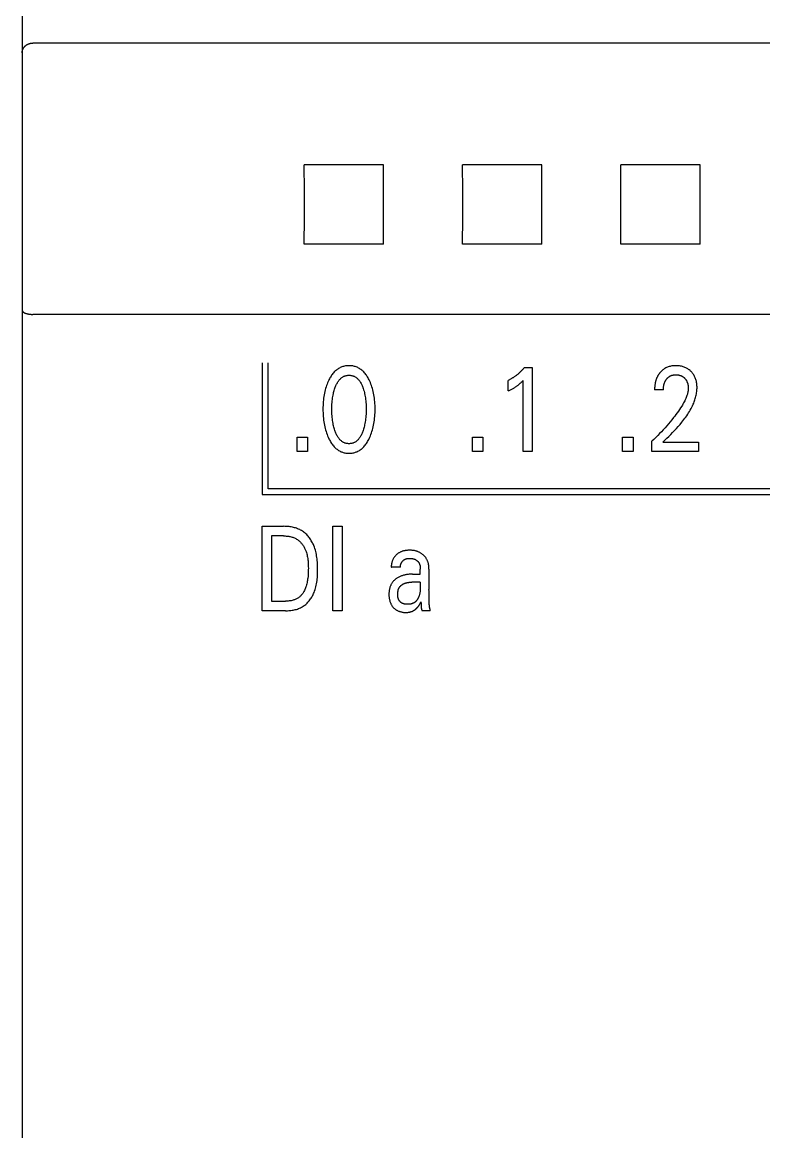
# Model space of a CAD drawing. Extents: x 867151 to 1787449, y -2071112 to -1028603.
# Drawn here: x 871158.35 to 871172.4, y -1032662 to -1032640.98 of the extents above; entities that cross this region are included whole.
import ezdxf

# ---------------------------------------------------------------- set-up
doc = ezdxf.new("R2010")
doc.units = 0
doc.header["$LTSCALE"] = 4
doc.header["$MEASUREMENT"] = 0
doc.layers.get('0').update_dxf_attribs({"linetype": 'CONTINUOUS'})
doc.layers.add('20000_FRONT_O', color=7, linetype='CONTINUOUS')

# ---------------------------------------------------------------- blocks, each defined once
blk = doc.blocks.new('CPU')
at = {"layer": '20000_FRONT_O', "color": 7, "linetype": 'Continuous'}
for p, q in [((82781.858, 11070.693), (82781.858, 11017.602)), ((82834.571, 11059.249), (82782.058, 11059.248)), ((82788.71, 11056.944), (82787.206, 11056.944)), ((82791.71, 11056.944), (82790.206, 11056.944)), ((82794.71, 11056.944), (82793.206, 11056.944)), ((82788.71, 11055.441), (82787.206, 11055.441)), ((82791.71, 11055.441), (82790.206, 11055.441)), ((82794.71, 11055.441), (82793.206, 11055.441)), ((82834.558, 11054.109), (82782.058, 11054.109)), ((82786.408, 11053.193), (82786.408, 11050.693)), ((82786.518, 11050.803), (82786.518, 11053.193)), ((82791.38, 11053.103), (82791.525, 11053.103)), ((82791.525, 11053.103), (82791.525, 11051.513)), ((82791.073, 11052.658), (82791.073, 11052.857)), ((82791.354, 11051.513), (82791.354, 11052.856)), ((82794.012, 11052.68), (82793.846, 11052.68)), ((82787.069, 11051.513), (82787.069, 11051.782)), ((82787.069, 11051.782), (82787.267, 11051.782)), ((82787.267, 11051.782), (82787.267, 11051.513)), ((82790.391, 11051.513), (82790.391, 11051.782)), ((82790.391, 11051.782), (82790.589, 11051.782)), ((82790.589, 11051.782), (82790.589, 11051.513)), ((82793.24, 11051.513), (82793.24, 11051.782)), ((82793.24, 11051.782), (82793.437, 11051.782)), ((82793.437, 11051.782), (82793.437, 11051.513)), ((82793.794, 11051.513), (82793.794, 11051.704)), ((82794.002, 11051.687), (82794.676, 11051.687)), ((82794.676, 11051.687), (82794.676, 11051.513)), ((82787.267, 11051.513), (82787.069, 11051.513)), ((82790.589, 11051.513), (82790.391, 11051.513)), ((82791.525, 11051.513), (82791.354, 11051.513)), ((82793.437, 11051.513), (82793.24, 11051.513)), ((82794.676, 11051.513), (82793.794, 11051.513)), ((82810.248, 11050.803), (82786.518, 11050.803)), ((82786.408, 11050.693), (82810.358, 11050.693)), ((82786.408, 11048.493), (82786.408, 11050.093)), ((82786.408, 11050.093), (82786.814, 11050.093)), ((82786.583, 11049.911), (82786.583, 11048.674)), ((82786.814, 11049.911), (82786.583, 11049.911)), ((82787.746, 11048.493), (82787.746, 11050.093)), ((82787.746, 11050.093), (82787.921, 11050.093)), ((82787.921, 11050.093), (82787.921, 11048.493)), ((82789.028, 11049.316), (82788.856, 11049.316)), ((82789.405, 11049.29), (82789.405, 11049.286)), ((82789.405, 11049.286), (82789.405, 11049.282)), ((82789.405, 11049.186), (82789.405, 11049.282)), ((82789.569, 11049.281), (82789.569, 11048.893)), ((82789.256, 11049.186), (82789.405, 11049.186)), ((82789.405, 11049.035), (82789.247, 11049.035)), ((82786.583, 11048.674), (82786.849, 11048.674)), ((82789.572, 11048.725), (82789.57, 11048.809)), ((82789.573, 11048.663), (82789.572, 11048.725)), ((82786.848, 11048.493), (82786.408, 11048.493)), ((82787.921, 11048.493), (82787.746, 11048.493)), ((82789.419, 11048.624), (82789.419, 11048.613)), ((82789.594, 11048.493), (82789.438, 11048.493))]:
    blk.add_line(p, q, dxfattribs=at)
for points in [[(82781.858, 11059.065), (82781.858, 11059.069), (82781.858, 11059.074), (82781.859, 11059.078), (82781.859, 11059.083), (82781.86, 11059.087), (82781.86, 11059.092), (82781.861, 11059.096), (82781.862, 11059.101), (82781.863, 11059.105), (82781.864, 11059.11), (82781.865, 11059.114), (82781.867, 11059.118), (82781.868, 11059.122), (82781.87, 11059.127), (82781.871, 11059.131), (82781.873, 11059.135), (82781.875, 11059.139), (82781.877, 11059.143), (82781.879, 11059.147), (82781.881, 11059.151), (82781.884, 11059.155), (82781.886, 11059.158), (82781.888, 11059.162), (82781.891, 11059.166), (82781.894, 11059.17), (82781.897, 11059.174), (82781.9, 11059.178), (82781.903, 11059.181), (82781.907, 11059.185), (82781.91, 11059.188), (82781.913, 11059.192), (82781.917, 11059.195), (82781.921, 11059.198), (82781.924, 11059.201), (82781.928, 11059.204), (82781.932, 11059.208), (82781.936, 11059.21), (82781.94, 11059.213), (82781.945, 11059.216), (82781.949, 11059.219), (82781.953, 11059.221), (82781.958, 11059.224), (82781.962, 11059.226), (82781.967, 11059.228), (82781.971, 11059.23), (82781.976, 11059.232), (82781.98, 11059.234), (82781.985, 11059.236), (82781.99, 11059.237), (82781.994, 11059.239), (82781.999, 11059.24), (82782.004, 11059.242), (82782.009, 11059.243), (82782.014, 11059.244), (82782.019, 11059.245), (82782.023, 11059.246), (82782.028, 11059.246), (82782.033, 11059.247), (82782.038, 11059.248), (82782.043, 11059.248), (82782.048, 11059.248), (82782.053, 11059.248), (82782.058, 11059.248)], [(82787.206, 11055.441), (82787.208, 11055.94), (82787.208, 11056.446), (82787.206, 11056.944)], [(82788.71, 11055.441), (82788.708, 11055.94), (82788.708, 11056.446), (82788.71, 11056.944)], [(82790.206, 11055.441), (82790.208, 11055.94), (82790.208, 11056.446), (82790.206, 11056.944)], [(82791.71, 11055.441), (82791.708, 11055.94), (82791.708, 11056.446), (82791.71, 11056.944)], [(82793.206, 11055.441), (82793.208, 11055.94), (82793.208, 11056.446), (82793.206, 11056.944)], [(82794.71, 11055.441), (82794.708, 11055.94), (82794.708, 11056.446), (82794.71, 11056.944)], [(82781.858, 11054.189), (82781.858, 11054.187), (82781.858, 11054.185), (82781.859, 11054.183), (82781.859, 11054.181), (82781.859, 11054.179), (82781.86, 11054.178), (82781.861, 11054.176), (82781.862, 11054.174), (82781.863, 11054.172), (82781.863, 11054.17), (82781.865, 11054.169), (82781.866, 11054.167), (82781.867, 11054.165), (82781.868, 11054.164), (82781.869, 11054.162), (82781.871, 11054.161), (82781.872, 11054.159), (82781.874, 11054.157), (82781.877, 11054.154), (82781.879, 11054.152), (82781.882, 11054.15), (82781.884, 11054.148), (82781.887, 11054.146), (82781.89, 11054.145), (82781.893, 11054.143), (82781.895, 11054.141), (82781.898, 11054.14), (82781.901, 11054.138), (82781.904, 11054.137), (82781.907, 11054.136), (82781.91, 11054.134), (82781.913, 11054.133), (82781.918, 11054.131), (82781.924, 11054.129), (82781.929, 11054.127), (82781.934, 11054.126), (82781.94, 11054.124), (82781.945, 11054.122), (82781.951, 11054.121), (82781.956, 11054.12), (82781.962, 11054.118), (82781.967, 11054.117), (82781.973, 11054.116), (82781.978, 11054.115), (82781.985, 11054.114), (82781.991, 11054.113), (82781.998, 11054.112), (82782.005, 11054.111), (82782.011, 11054.111), (82782.018, 11054.11), (82782.025, 11054.11), (82782.031, 11054.109), (82782.038, 11054.109), (82782.045, 11054.109), (82782.051, 11054.109), (82782.058, 11054.109)], [(82788.435, 11051.753), (82788.448, 11051.78), (82788.459, 11051.807), (82788.47, 11051.834), (82788.48, 11051.862), (82788.489, 11051.89), (82788.497, 11051.918), (82788.505, 11051.949), (82788.513, 11051.98), (82788.519, 11052.011), (82788.525, 11052.043), (82788.53, 11052.074), (82788.534, 11052.106), (82788.538, 11052.14), (82788.542, 11052.175), (82788.544, 11052.21), (82788.546, 11052.245), (82788.547, 11052.28), (82788.547, 11052.315), (82788.547, 11052.35), (82788.546, 11052.384), (82788.544, 11052.419), (82788.541, 11052.453), (82788.538, 11052.488), (82788.534, 11052.522), (82788.53, 11052.553), (82788.525, 11052.584), (82788.519, 11052.615), (82788.512, 11052.646), (82788.505, 11052.676), (82788.496, 11052.706), (82788.488, 11052.734), (82788.479, 11052.762), (82788.469, 11052.789), (82788.458, 11052.816), (82788.446, 11052.842), (82788.433, 11052.869), (82788.424, 11052.887), (82788.415, 11052.904), (82788.405, 11052.922), (82788.394, 11052.939), (82788.383, 11052.955), (82788.371, 11052.972), (82788.359, 11052.987), (82788.346, 11053.003), (82788.332, 11053.017), (82788.32, 11053.03), (82788.307, 11053.041), (82788.294, 11053.053), (82788.28, 11053.063), (82788.266, 11053.073), (82788.251, 11053.083), (82788.236, 11053.091), (82788.221, 11053.099), (82788.205, 11053.107), (82788.189, 11053.113), (82788.173, 11053.119), (82788.156, 11053.123), (82788.14, 11053.127), (82788.123, 11053.131), (82788.105, 11053.133), (82788.088, 11053.135), (82788.071, 11053.136), (82788.053, 11053.136), (82788.036, 11053.136), (82788.019, 11053.135), (82788.002, 11053.133), (82787.984, 11053.131), (82787.967, 11053.127), (82787.951, 11053.123), (82787.934, 11053.119), (82787.918, 11053.113), (82787.902, 11053.107), (82787.886, 11053.099), (82787.871, 11053.091), (82787.856, 11053.083), (82787.841, 11053.073), (82787.827, 11053.063), (82787.814, 11053.053), (82787.8, 11053.041), (82787.787, 11053.03), (82787.775, 11053.017), (82787.762, 11053.003), (82787.748, 11052.987), (82787.736, 11052.971), (82787.724, 11052.955), (82787.713, 11052.939), (82787.702, 11052.921), (82787.692, 11052.904), (82787.682, 11052.887), (82787.673, 11052.869), (82787.67, 11052.862)], [(82791.38, 11053.103), (82791.371, 11053.093), (82791.362, 11053.083), (82791.353, 11053.072), (82791.344, 11053.062), (82791.335, 11053.052), (82791.325, 11053.042), (82791.316, 11053.033), (82791.306, 11053.023), (82791.296, 11053.013), (82791.286, 11053.004), (82791.276, 11052.995), (82791.267, 11052.986), (82791.257, 11052.978), (82791.247, 11052.969), (82791.236, 11052.961), (82791.226, 11052.953), (82791.216, 11052.945), (82791.205, 11052.937), (82791.195, 11052.93), (82791.184, 11052.922), (82791.174, 11052.915), (82791.165, 11052.909), (82791.155, 11052.903), (82791.145, 11052.897), (82791.135, 11052.891), (82791.125, 11052.885), (82791.115, 11052.879), (82791.104, 11052.873), (82791.094, 11052.868), (82791.084, 11052.863), (82791.073, 11052.857)], [(82794.002, 11051.687), (82794.04, 11051.724), (82794.077, 11051.761), (82794.114, 11051.797), (82794.151, 11051.834), (82794.187, 11051.872), (82794.223, 11051.909), (82794.259, 11051.947), (82794.294, 11051.986), (82794.329, 11052.025), (82794.362, 11052.065), (82794.382, 11052.089), (82794.401, 11052.114), (82794.42, 11052.139), (82794.438, 11052.164), (82794.456, 11052.189), (82794.474, 11052.215), (82794.49, 11052.241), (82794.507, 11052.268), (82794.522, 11052.295), (82794.537, 11052.322), (82794.552, 11052.35), (82794.565, 11052.378), (82794.578, 11052.407), (82794.587, 11052.428), (82794.595, 11052.449), (82794.603, 11052.47), (82794.611, 11052.491), (82794.618, 11052.513), (82794.624, 11052.535), (82794.63, 11052.557), (82794.635, 11052.579), (82794.639, 11052.601), (82794.643, 11052.623), (82794.646, 11052.645), (82794.648, 11052.667), (82794.649, 11052.69), (82794.65, 11052.712), (82794.65, 11052.734), (82794.649, 11052.755), (82794.647, 11052.777), (82794.645, 11052.798), (82794.641, 11052.82), (82794.637, 11052.841), (82794.633, 11052.857), (82794.628, 11052.873), (82794.623, 11052.888), (82794.617, 11052.904), (82794.611, 11052.919), (82794.604, 11052.934), (82794.596, 11052.948), (82794.588, 11052.962), (82794.58, 11052.975), (82794.57, 11052.987), (82794.561, 11053), (82794.551, 11053.012), (82794.54, 11053.023), (82794.529, 11053.034), (82794.517, 11053.045), (82794.504, 11053.056), (82794.491, 11053.065), (82794.478, 11053.075), (82794.464, 11053.083), (82794.449, 11053.091), (82794.435, 11053.098), (82794.419, 11053.105), (82794.404, 11053.111), (82794.388, 11053.116), (82794.372, 11053.121), (82794.356, 11053.125), (82794.338, 11053.129), (82794.32, 11053.132), (82794.303, 11053.134), (82794.284, 11053.135), (82794.266, 11053.136), (82794.248, 11053.136), (82794.23, 11053.136), (82794.211, 11053.135), (82794.193, 11053.133), (82794.174, 11053.131), (82794.156, 11053.128), (82794.138, 11053.123), (82794.121, 11053.119), (82794.105, 11053.114), (82794.089, 11053.108), (82794.073, 11053.101), (82794.058, 11053.093), (82794.043, 11053.085), (82794.029, 11053.076), (82794.015, 11053.067), (82794.002, 11053.057), (82793.989, 11053.046), (82793.977, 11053.035)], [(82787.67, 11052.862), (82787.658, 11052.837), (82787.647, 11052.811), (82787.637, 11052.785), (82787.627, 11052.759), (82787.618, 11052.733), (82787.61, 11052.706), (82787.602, 11052.676), (82787.594, 11052.646), (82787.588, 11052.615), (82787.582, 11052.584), (82787.577, 11052.553), (82787.572, 11052.522), (82787.569, 11052.488), (82787.565, 11052.453), (82787.563, 11052.419), (82787.561, 11052.384), (82787.56, 11052.35), (82787.56, 11052.315), (82787.56, 11052.28), (82787.561, 11052.245), (82787.563, 11052.21), (82787.565, 11052.175), (82787.568, 11052.14), (82787.572, 11052.105), (82787.577, 11052.074), (82787.582, 11052.042), (82787.587, 11052.011), (82787.594, 11051.98), (82787.601, 11051.949), (82787.609, 11051.918), (82787.618, 11051.89), (82787.627, 11051.862), (82787.637, 11051.834), (82787.648, 11051.807), (82787.659, 11051.78), (82787.671, 11051.753), (82787.681, 11051.734), (82787.69, 11051.716), (82787.7, 11051.698), (82787.711, 11051.681), (82787.722, 11051.664), (82787.734, 11051.647), (82787.747, 11051.63), (82787.76, 11051.615), (82787.774, 11051.599), (82787.786, 11051.587), (82787.799, 11051.575), (82787.812, 11051.563), (82787.826, 11051.552), (82787.84, 11051.542), (82787.855, 11051.532), (82787.87, 11051.523), (82787.885, 11051.514), (82787.901, 11051.507), (82787.915, 11051.501), (82787.93, 11051.496), (82787.945, 11051.491), (82787.96, 11051.487), (82787.975, 11051.484), (82787.991, 11051.481), (82788.006, 11051.479), (82788.022, 11051.477), (82788.038, 11051.477), (82788.053, 11051.476), (82788.069, 11051.477), (82788.085, 11051.477), (82788.101, 11051.479), (82788.116, 11051.481), (82788.132, 11051.484), (82788.147, 11051.487), (82788.162, 11051.491), (82788.177, 11051.496), (82788.192, 11051.501), (82788.206, 11051.507), (82788.222, 11051.514), (82788.238, 11051.523), (82788.253, 11051.532), (82788.267, 11051.541), (82788.281, 11051.552), (82788.295, 11051.563), (82788.309, 11051.574), (82788.321, 11051.587), (82788.334, 11051.599), (82788.347, 11051.615), (82788.36, 11051.63), (82788.373, 11051.647), (82788.385, 11051.664), (82788.396, 11051.681), (82788.406, 11051.698), (82788.417, 11051.716), (82788.426, 11051.735), (82788.435, 11051.753)], [(82787.792, 11051.89), (82787.785, 11051.91), (82787.778, 11051.931), (82787.772, 11051.952), (82787.766, 11051.973), (82787.761, 11051.994), (82787.756, 11052.015), (82787.751, 11052.043), (82787.746, 11052.071), (82787.742, 11052.099), (82787.738, 11052.127), (82787.735, 11052.156), (82787.732, 11052.187), (82787.73, 11052.219), (82787.729, 11052.25), (82787.728, 11052.282), (82787.728, 11052.313), (82787.728, 11052.344), (82787.729, 11052.375), (82787.73, 11052.406), (82787.732, 11052.437), (82787.735, 11052.468), (82787.738, 11052.496), (82787.742, 11052.524), (82787.746, 11052.552), (82787.751, 11052.579), (82787.757, 11052.607), (82787.762, 11052.628), (82787.767, 11052.648), (82787.773, 11052.669), (82787.779, 11052.689), (82787.786, 11052.709), (82787.793, 11052.729), (82787.799, 11052.744), (82787.805, 11052.759), (82787.811, 11052.773), (82787.818, 11052.787), (82787.826, 11052.801), (82787.834, 11052.815), (82787.842, 11052.829), (82787.851, 11052.842), (82787.86, 11052.855), (82787.868, 11052.864), (82787.875, 11052.872), (82787.883, 11052.881), (82787.891, 11052.889), (82787.9, 11052.897), (82787.909, 11052.905), (82787.918, 11052.912), (82787.927, 11052.918), (82787.937, 11052.924), (82787.947, 11052.93), (82787.957, 11052.935), (82787.967, 11052.939), (82787.977, 11052.943), (82787.988, 11052.946), (82787.999, 11052.949), (82788.009, 11052.951), (82788.02, 11052.953), (82788.031, 11052.954), (82788.042, 11052.955), (82788.053, 11052.955), (82788.064, 11052.955), (82788.076, 11052.954), (82788.087, 11052.953), (82788.097, 11052.951), (82788.108, 11052.949), (82788.119, 11052.946), (82788.129, 11052.943), (82788.14, 11052.939), (82788.15, 11052.935), (82788.16, 11052.93), (82788.17, 11052.924), (82788.18, 11052.918), (82788.189, 11052.912), (82788.198, 11052.905), (82788.207, 11052.897), (82788.216, 11052.889), (82788.224, 11052.881), (82788.232, 11052.872), (82788.239, 11052.864), (82788.247, 11052.855), (82788.256, 11052.842), (82788.265, 11052.829), (82788.273, 11052.815), (82788.281, 11052.801), (82788.288, 11052.787), (82788.295, 11052.773), (82788.302, 11052.759), (82788.308, 11052.744), (82788.314, 11052.729), (82788.316, 11052.724)], [(82791.073, 11052.658), (82791.086, 11052.664), (82791.1, 11052.671), (82791.113, 11052.678), (82791.126, 11052.685), (82791.139, 11052.692), (82791.152, 11052.699), (82791.163, 11052.706), (82791.175, 11052.712), (82791.186, 11052.719), (82791.197, 11052.726), (82791.209, 11052.734), (82791.22, 11052.741), (82791.229, 11052.748), (82791.239, 11052.755), (82791.248, 11052.762), (82791.258, 11052.769), (82791.267, 11052.776), (82791.276, 11052.784), (82791.284, 11052.79), (82791.292, 11052.797), (82791.3, 11052.804), (82791.309, 11052.812), (82791.318, 11052.82), (82791.326, 11052.829), (82791.34, 11052.842), (82791.354, 11052.856)], [(82793.977, 11053.035), (82793.97, 11053.028), (82793.963, 11053.021), (82793.957, 11053.015), (82793.952, 11053.009), (82793.947, 11053.003), (82793.941, 11052.996), (82793.937, 11052.99), (82793.932, 11052.983), (82793.927, 11052.977), (82793.922, 11052.97), (82793.918, 11052.963), (82793.914, 11052.957), (82793.91, 11052.95), (82793.906, 11052.943), (82793.902, 11052.936), (82793.898, 11052.928), (82793.894, 11052.921), (82793.891, 11052.913), (82793.887, 11052.905), (82793.884, 11052.897), (82793.881, 11052.889), (82793.878, 11052.881), (82793.875, 11052.873), (82793.872, 11052.865), (82793.87, 11052.857), (82793.867, 11052.848), (82793.865, 11052.84), (82793.863, 11052.832), (82793.861, 11052.823), (82793.859, 11052.815), (82793.857, 11052.805), (82793.855, 11052.795), (82793.854, 11052.784), (82793.852, 11052.774), (82793.851, 11052.764), (82793.85, 11052.753), (82793.849, 11052.743), (82793.848, 11052.732), (82793.847, 11052.722), (82793.847, 11052.712), (82793.847, 11052.701), (82793.846, 11052.691), (82793.846, 11052.68)], [(82794.012, 11052.68), (82794.013, 11052.691), (82794.013, 11052.701), (82794.013, 11052.711), (82794.014, 11052.721), (82794.015, 11052.732), (82794.016, 11052.742), (82794.018, 11052.752), (82794.02, 11052.762), (82794.021, 11052.771), (82794.024, 11052.78), (82794.026, 11052.789), (82794.028, 11052.797), (82794.031, 11052.806), (82794.034, 11052.814), (82794.038, 11052.823), (82794.041, 11052.831), (82794.044, 11052.838), (82794.048, 11052.845), (82794.052, 11052.851), (82794.055, 11052.858), (82794.059, 11052.864), (82794.064, 11052.87), (82794.068, 11052.876), (82794.073, 11052.882), (82794.077, 11052.888), (82794.082, 11052.893), (82794.087, 11052.899), (82794.092, 11052.904), (82794.097, 11052.908), (82794.102, 11052.913), (82794.108, 11052.918), (82794.113, 11052.922), (82794.119, 11052.926), (82794.125, 11052.93), (82794.131, 11052.934), (82794.137, 11052.937), (82794.143, 11052.941), (82794.149, 11052.944), (82794.156, 11052.946), (82794.162, 11052.949), (82794.169, 11052.951), (82794.175, 11052.954), (82794.182, 11052.956), (82794.19, 11052.958), (82794.198, 11052.959), (82794.207, 11052.961), (82794.215, 11052.962), (82794.223, 11052.963), (82794.232, 11052.963), (82794.24, 11052.964), (82794.248, 11052.964), (82794.256, 11052.964), (82794.265, 11052.964), (82794.273, 11052.963), (82794.281, 11052.962), (82794.289, 11052.961), (82794.297, 11052.96), (82794.305, 11052.959), (82794.313, 11052.957), (82794.32, 11052.955), (82794.327, 11052.953), (82794.334, 11052.95), (82794.341, 11052.948), (82794.348, 11052.945), (82794.355, 11052.942), (82794.362, 11052.939), (82794.368, 11052.935), (82794.375, 11052.932), (82794.381, 11052.928), (82794.387, 11052.923), (82794.393, 11052.919), (82794.399, 11052.914), (82794.404, 11052.91), (82794.41, 11052.905), (82794.415, 11052.899), (82794.42, 11052.894), (82794.425, 11052.889), (82794.43, 11052.883), (82794.434, 11052.877), (82794.438, 11052.872), (82794.443, 11052.866), (82794.446, 11052.859), (82794.45, 11052.853), (82794.454, 11052.847), (82794.457, 11052.84), (82794.46, 11052.833), (82794.463, 11052.826), (82794.466, 11052.819), (82794.468, 11052.811), (82794.471, 11052.804), (82794.473, 11052.796), (82794.475, 11052.789), (82794.476, 11052.781), (82794.478, 11052.773), (82794.48, 11052.764), (82794.481, 11052.756), (82794.482, 11052.747), (82794.483, 11052.738), (82794.484, 11052.729), (82794.484, 11052.721), (82794.484, 11052.712), (82794.484, 11052.703)], [(82788.316, 11052.724), (82788.324, 11052.701), (82788.331, 11052.678), (82788.338, 11052.654), (82788.344, 11052.631), (82788.35, 11052.607), (82788.356, 11052.579), (82788.361, 11052.552), (82788.365, 11052.524), (82788.369, 11052.496), (82788.372, 11052.468), (82788.375, 11052.437), (82788.377, 11052.406), (82788.378, 11052.375), (82788.379, 11052.344), (82788.379, 11052.313), (82788.379, 11052.282), (82788.378, 11052.25), (82788.377, 11052.219), (82788.375, 11052.187), (82788.372, 11052.156), (82788.369, 11052.127), (82788.365, 11052.099), (82788.361, 11052.071), (82788.356, 11052.043), (82788.35, 11052.015), (82788.346, 11051.994), (82788.34, 11051.973), (82788.335, 11051.952), (82788.329, 11051.931), (82788.322, 11051.911), (82788.315, 11051.89), (82788.309, 11051.875), (82788.303, 11051.86), (82788.296, 11051.845), (82788.289, 11051.83), (82788.282, 11051.816), (82788.274, 11051.802), (82788.266, 11051.788), (82788.257, 11051.774), (82788.247, 11051.761), (82788.24, 11051.752), (82788.233, 11051.743), (82788.225, 11051.734), (82788.216, 11051.725), (82788.208, 11051.717), (82788.199, 11051.71), (82788.19, 11051.702), (82788.18, 11051.696), (82788.17, 11051.689), (82788.16, 11051.683), (82788.15, 11051.679), (82788.14, 11051.674), (82788.13, 11051.67), (82788.119, 11051.667), (82788.109, 11051.664), (82788.098, 11051.662), (82788.087, 11051.66), (82788.076, 11051.659), (82788.065, 11051.658), (82788.053, 11051.658), (82788.042, 11051.658), (82788.031, 11051.659), (82788.02, 11051.66), (82788.009, 11051.662), (82787.998, 11051.664), (82787.987, 11051.667), (82787.977, 11051.67), (82787.967, 11051.674), (82787.956, 11051.679), (82787.947, 11051.683), (82787.936, 11051.689), (82787.927, 11051.696), (82787.917, 11051.702), (82787.908, 11051.71), (82787.899, 11051.717), (82787.89, 11051.725), (82787.882, 11051.734), (82787.874, 11051.743), (82787.867, 11051.752), (82787.859, 11051.761), (82787.85, 11051.774), (82787.841, 11051.788), (82787.833, 11051.802), (82787.825, 11051.816), (82787.817, 11051.83), (82787.81, 11051.845), (82787.804, 11051.86), (82787.798, 11051.875), (82787.792, 11051.89)], [(82794.484, 11052.703), (82794.484, 11052.688), (82794.482, 11052.673), (82794.48, 11052.658), (82794.478, 11052.643), (82794.475, 11052.628), (82794.471, 11052.613), (82794.467, 11052.598), (82794.463, 11052.584), (82794.458, 11052.569), (82794.453, 11052.555), (82794.445, 11052.533), (82794.436, 11052.512), (82794.426, 11052.491), (82794.416, 11052.471), (82794.406, 11052.45), (82794.395, 11052.43), (82794.384, 11052.41), (82794.372, 11052.391), (82794.36, 11052.371), (82794.339, 11052.339), (82794.318, 11052.307), (82794.296, 11052.275), (82794.274, 11052.244), (82794.251, 11052.213), (82794.228, 11052.182), (82794.205, 11052.152), (82794.174, 11052.113), (82794.142, 11052.075), (82794.11, 11052.037), (82794.078, 11051.999), (82794.044, 11051.961), (82794.01, 11051.924), (82793.976, 11051.886), (82793.941, 11051.85), (82793.905, 11051.813), (82793.868, 11051.776), (82793.831, 11051.74), (82793.794, 11051.704)], [(82786.848, 11048.493), (82786.869, 11048.493), (82786.889, 11048.493), (82786.91, 11048.495), (82786.931, 11048.497), (82786.952, 11048.499), (82786.973, 11048.502), (82786.993, 11048.505), (82787.014, 11048.509), (82787.035, 11048.514), (82787.055, 11048.52), (82787.075, 11048.526), (82787.094, 11048.533), (82787.114, 11048.54), (82787.133, 11048.549), (82787.151, 11048.558), (82787.169, 11048.568), (82787.187, 11048.579), (82787.203, 11048.59), (82787.218, 11048.601), (82787.233, 11048.614), (82787.248, 11048.627), (82787.262, 11048.64), (82787.275, 11048.655), (82787.288, 11048.669), (82787.301, 11048.684), (82787.313, 11048.7), (82787.324, 11048.716), (82787.335, 11048.733), (82787.346, 11048.75), (82787.356, 11048.767), (82787.365, 11048.784), (82787.374, 11048.802), (82787.382, 11048.82), (82787.39, 11048.838), (82787.401, 11048.865), (82787.41, 11048.893), (82787.419, 11048.921), (82787.426, 11048.949), (82787.433, 11048.977), (82787.438, 11049.006), (82787.443, 11049.035), (82787.447, 11049.064), (82787.45, 11049.093), (82787.453, 11049.122), (82787.454, 11049.151), (82787.456, 11049.181), (82787.457, 11049.21), (82787.457, 11049.24), (82787.458, 11049.269), (82787.457, 11049.299), (82787.457, 11049.328), (82787.456, 11049.357), (82787.455, 11049.386), (82787.453, 11049.416), (82787.451, 11049.445), (82787.448, 11049.474), (82787.444, 11049.502), (82787.44, 11049.531), (82787.435, 11049.56), (82787.429, 11049.588), (82787.422, 11049.616), (82787.415, 11049.644), (82787.406, 11049.672), (82787.397, 11049.699), (82787.386, 11049.727), (82787.378, 11049.746), (82787.369, 11049.765), (82787.36, 11049.783), (82787.35, 11049.802), (82787.339, 11049.82), (82787.328, 11049.838), (82787.317, 11049.855), (82787.305, 11049.872), (82787.292, 11049.889), (82787.279, 11049.905), (82787.265, 11049.921), (82787.251, 11049.936), (82787.236, 11049.95), (82787.221, 11049.964), (82787.205, 11049.977), (82787.188, 11049.989), (82787.171, 11050.001), (82787.154, 11050.012), (82787.136, 11050.022), (82787.118, 11050.031), (82787.099, 11050.04), (82787.08, 11050.048), (82787.06, 11050.055), (82787.04, 11050.061), (82787.02, 11050.067), (82787, 11050.072), (82786.979, 11050.077), (82786.959, 11050.08), (82786.938, 11050.084), (82786.917, 11050.087), (82786.896, 11050.089), (82786.876, 11050.09), (82786.855, 11050.092), (82786.834, 11050.092), (82786.814, 11050.093)], [(82786.814, 11049.911), (82786.829, 11049.911), (82786.845, 11049.91), (82786.861, 11049.909), (82786.878, 11049.908), (82786.894, 11049.906), (82786.91, 11049.904), (82786.926, 11049.901), (82786.941, 11049.898), (82786.957, 11049.894), (82786.973, 11049.889), (82786.988, 11049.885), (82787.003, 11049.879), (82787.018, 11049.873), (82787.033, 11049.867), (82787.047, 11049.859), (82787.061, 11049.852), (82787.074, 11049.843), (82787.086, 11049.835), (82787.098, 11049.825), (82787.11, 11049.816), (82787.121, 11049.805), (82787.132, 11049.795), (82787.142, 11049.783), (82787.153, 11049.772), (82787.162, 11049.76), (82787.171, 11049.748), (82787.18, 11049.735), (82787.189, 11049.722), (82787.197, 11049.709), (82787.204, 11049.695), (82787.211, 11049.682), (82787.218, 11049.668), (82787.224, 11049.654), (82787.23, 11049.639), (82787.239, 11049.618), (82787.246, 11049.596), (82787.253, 11049.574), (82787.258, 11049.551), (82787.263, 11049.529), (82787.268, 11049.506), (82787.271, 11049.484), (82787.274, 11049.461), (82787.277, 11049.438), (82787.279, 11049.415), (82787.28, 11049.392), (82787.281, 11049.369), (82787.282, 11049.346), (82787.282, 11049.323), (82787.283, 11049.3), (82787.282, 11049.269), (82787.281, 11049.237), (82787.28, 11049.206), (82787.278, 11049.175), (82787.276, 11049.144), (82787.272, 11049.113), (82787.269, 11049.091), (82787.266, 11049.069), (82787.262, 11049.047), (82787.258, 11049.026), (82787.253, 11049.004), (82787.248, 11048.983), (82787.242, 11048.961), (82787.236, 11048.944), (82787.23, 11048.926), (82787.224, 11048.909), (82787.216, 11048.893), (82787.209, 11048.876), (82787.2, 11048.86), (82787.191, 11048.844), (82787.183, 11048.832), (82787.175, 11048.821), (82787.167, 11048.809), (82787.158, 11048.798), (82787.148, 11048.788), (82787.138, 11048.777), (82787.128, 11048.768), (82787.118, 11048.758), (82787.107, 11048.75), (82787.095, 11048.741), (82787.083, 11048.733), (82787.071, 11048.726), (82787.059, 11048.719), (82787.046, 11048.713), (82787.033, 11048.707), (82787.02, 11048.702), (82787.006, 11048.697), (82786.993, 11048.693), (82786.975, 11048.688), (82786.957, 11048.684), (82786.939, 11048.681), (82786.921, 11048.678), (82786.903, 11048.676), (82786.885, 11048.675), (82786.867, 11048.674), (82786.849, 11048.674)], [(82789.569, 11049.281), (82789.569, 11049.293), (82789.569, 11049.305), (82789.568, 11049.317), (82789.567, 11049.329), (82789.566, 11049.342), (82789.564, 11049.354), (82789.562, 11049.366), (82789.56, 11049.378), (82789.557, 11049.39), (82789.554, 11049.4), (82789.551, 11049.411), (82789.547, 11049.421), (82789.544, 11049.431), (82789.54, 11049.442), (82789.535, 11049.452), (82789.53, 11049.462), (82789.525, 11049.471), (82789.519, 11049.481), (82789.514, 11049.49), (82789.508, 11049.499), (82789.501, 11049.507), (82789.495, 11049.516), (82789.488, 11049.524), (82789.48, 11049.532), (82789.473, 11049.539), (82789.465, 11049.547), (82789.457, 11049.554), (82789.449, 11049.561), (82789.44, 11049.567), (82789.432, 11049.574), (82789.423, 11049.58), (82789.414, 11049.586), (82789.405, 11049.591), (82789.396, 11049.596), (82789.386, 11049.601), (82789.376, 11049.606), (82789.366, 11049.61), (82789.356, 11049.614), (82789.346, 11049.618), (82789.336, 11049.621), (82789.326, 11049.624), (82789.315, 11049.627), (82789.305, 11049.629), (82789.292, 11049.632), (82789.278, 11049.634), (82789.265, 11049.636), (82789.252, 11049.637), (82789.239, 11049.638), (82789.225, 11049.639), (82789.212, 11049.639), (82789.201, 11049.639), (82789.189, 11049.639), (82789.177, 11049.638), (82789.166, 11049.638), (82789.154, 11049.637), (82789.143, 11049.636), (82789.131, 11049.635), (82789.12, 11049.633), (82789.109, 11049.631), (82789.098, 11049.629), (82789.086, 11049.626), (82789.075, 11049.623), (82789.064, 11049.62), (82789.054, 11049.616), (82789.043, 11049.612), (82789.033, 11049.608), (82789.022, 11049.603), (82789.014, 11049.598), (82789.005, 11049.593), (82788.996, 11049.588), (82788.988, 11049.583), (82788.98, 11049.577), (82788.972, 11049.571), (82788.964, 11049.564), (82788.956, 11049.557), (82788.949, 11049.551), (82788.942, 11049.543), (82788.935, 11049.536), (82788.928, 11049.528), (82788.921, 11049.52), (82788.915, 11049.512), (82788.909, 11049.504), (82788.904, 11049.495), (82788.898, 11049.487), (82788.893, 11049.478), (82788.889, 11049.47), (82788.884, 11049.461), (82788.88, 11049.452), (82788.876, 11049.443), (82788.873, 11049.434), (82788.869, 11049.424), (82788.867, 11049.415), (82788.864, 11049.405), (82788.862, 11049.396), (82788.86, 11049.386), (82788.858, 11049.377), (82788.857, 11049.367), (82788.856, 11049.357), (82788.855, 11049.348), (82788.855, 11049.338), (82788.855, 11049.328)], [(82789.028, 11049.316), (82789.028, 11049.321), (82789.028, 11049.326), (82789.028, 11049.331), (82789.028, 11049.336), (82789.028, 11049.341), (82789.029, 11049.346), (82789.03, 11049.351), (82789.031, 11049.357), (82789.032, 11049.362), (82789.033, 11049.367), (82789.035, 11049.372), (82789.037, 11049.377), (82789.038, 11049.381), (82789.04, 11049.386), (82789.042, 11049.391), (82789.045, 11049.396), (82789.047, 11049.4), (82789.049, 11049.405), (82789.052, 11049.41), (82789.055, 11049.414), (82789.058, 11049.418), (82789.061, 11049.422), (82789.064, 11049.427), (82789.067, 11049.431), (82789.07, 11049.434), (82789.074, 11049.438), (82789.077, 11049.442), (82789.081, 11049.445), (82789.084, 11049.449), (82789.088, 11049.452), (82789.092, 11049.455), (82789.096, 11049.458), (82789.1, 11049.461), (82789.105, 11049.464), (82789.109, 11049.466), (82789.114, 11049.468), (82789.119, 11049.471), (82789.124, 11049.473), (82789.13, 11049.475), (82789.135, 11049.477), (82789.141, 11049.478), (82789.146, 11049.479), (82789.152, 11049.48), (82789.158, 11049.481), (82789.163, 11049.482), (82789.169, 11049.483), (82789.175, 11049.484), (82789.181, 11049.484), (82789.187, 11049.484), (82789.193, 11049.485), (82789.198, 11049.485), (82789.205, 11049.485), (82789.212, 11049.485), (82789.218, 11049.485), (82789.225, 11049.484), (82789.232, 11049.484), (82789.238, 11049.483), (82789.245, 11049.482), (82789.251, 11049.482), (82789.258, 11049.48), (82789.264, 11049.479), (82789.271, 11049.478), (82789.277, 11049.476), (82789.283, 11049.474), (82789.289, 11049.472), (82789.296, 11049.47), (82789.302, 11049.468), (82789.308, 11049.465), (82789.313, 11049.462), (82789.318, 11049.46), (82789.322, 11049.457), (82789.327, 11049.454), (82789.331, 11049.451), (82789.335, 11049.448), (82789.339, 11049.445), (82789.343, 11049.442), (82789.347, 11049.438), (82789.351, 11049.435), (82789.355, 11049.431), (82789.358, 11049.428), (82789.362, 11049.424), (82789.365, 11049.42), (82789.368, 11049.416), (82789.371, 11049.411), (82789.374, 11049.407), (82789.377, 11049.403), (82789.38, 11049.398), (82789.382, 11049.394), (82789.385, 11049.389), (82789.388, 11049.383), (82789.39, 11049.378), (82789.392, 11049.372), (82789.394, 11049.366), (82789.396, 11049.361), (82789.397, 11049.355), (82789.399, 11049.349), (82789.4, 11049.343), (82789.401, 11049.337), (82789.402, 11049.331), (82789.403, 11049.325), (82789.403, 11049.319), (82789.404, 11049.313), (82789.404, 11049.307), (82789.405, 11049.301)], [(82788.855, 11049.328), (82788.855, 11049.327), (82788.855, 11049.326), (82788.855, 11049.325), (82788.855, 11049.324), (82788.855, 11049.323), (82788.855, 11049.322), (82788.855, 11049.32), (82788.855, 11049.319), (82788.855, 11049.318), (82788.855, 11049.317), (82788.856, 11049.316)], [(82789.405, 11049.301), (82789.405, 11049.299), (82789.405, 11049.297), (82789.405, 11049.296), (82789.405, 11049.294), (82789.405, 11049.292), (82789.405, 11049.29)], [(82789.256, 11049.186), (82789.24, 11049.186), (82789.224, 11049.186), (82789.208, 11049.185), (82789.192, 11049.184), (82789.176, 11049.182), (82789.16, 11049.18), (82789.145, 11049.178), (82789.13, 11049.175), (82789.116, 11049.173), (82789.102, 11049.169), (82789.088, 11049.166), (82789.074, 11049.162), (82789.06, 11049.157), (82789.046, 11049.152), (82789.033, 11049.147), (82789.021, 11049.142), (82789.008, 11049.136), (82788.996, 11049.13), (82788.984, 11049.124), (82788.972, 11049.117), (82788.961, 11049.109), (82788.951, 11049.103), (82788.942, 11049.096), (82788.933, 11049.089), (82788.924, 11049.082), (82788.916, 11049.074), (82788.907, 11049.066), (82788.899, 11049.058), (82788.892, 11049.05), (82788.884, 11049.041), (82788.877, 11049.032), (82788.87, 11049.023), (82788.864, 11049.014), (82788.858, 11049.004), (82788.853, 11048.994), (82788.848, 11048.984), (82788.843, 11048.974), (82788.838, 11048.964), (82788.834, 11048.953), (82788.83, 11048.943), (82788.827, 11048.932), (82788.824, 11048.92), (82788.821, 11048.908), (82788.818, 11048.896), (82788.816, 11048.883), (82788.814, 11048.871), (82788.813, 11048.859), (82788.812, 11048.846), (82788.811, 11048.834), (82788.81, 11048.821), (82788.81, 11048.809), (82788.81, 11048.795), (82788.811, 11048.782), (82788.811, 11048.768), (82788.813, 11048.755), (82788.814, 11048.741), (82788.816, 11048.728), (82788.818, 11048.714), (82788.821, 11048.701), (82788.824, 11048.69), (82788.827, 11048.678), (82788.83, 11048.667), (82788.834, 11048.656), (82788.838, 11048.645), (82788.843, 11048.634), (82788.847, 11048.623), (82788.853, 11048.612), (82788.858, 11048.604), (82788.863, 11048.595), (82788.868, 11048.587), (82788.874, 11048.579), (82788.88, 11048.571), (82788.886, 11048.564), (82788.893, 11048.556), (82788.899, 11048.549), (82788.906, 11048.542), (82788.914, 11048.536), (82788.921, 11048.529), (82788.929, 11048.523), (82788.936, 11048.517), (82788.945, 11048.512), (82788.953, 11048.507), (82788.961, 11048.502), (82788.97, 11048.497), (82788.98, 11048.492), (82788.991, 11048.487), (82789.002, 11048.483), (82789.013, 11048.479), (82789.024, 11048.476), (82789.035, 11048.473), (82789.047, 11048.47), (82789.059, 11048.467), (82789.072, 11048.465), (82789.085, 11048.463), (82789.098, 11048.462), (82789.111, 11048.461), (82789.124, 11048.461), (82789.137, 11048.461)], [(82789.405, 11049.035), (82789.405, 11048.94), (82789.405, 11048.928), (82789.405, 11048.917), (82789.404, 11048.906), (82789.404, 11048.895), (82789.403, 11048.884), (82789.402, 11048.873), (82789.401, 11048.862), (82789.4, 11048.851), (82789.398, 11048.84), (82789.396, 11048.829), (82789.394, 11048.818), (82789.392, 11048.807), (82789.389, 11048.796), (82789.386, 11048.785), (82789.382, 11048.775), (82789.378, 11048.764), (82789.376, 11048.758), (82789.373, 11048.751), (82789.37, 11048.745), (82789.367, 11048.738), (82789.364, 11048.732), (82789.361, 11048.726), (82789.357, 11048.719), (82789.354, 11048.713), (82789.35, 11048.707), (82789.346, 11048.702), (82789.342, 11048.696), (82789.338, 11048.69), (82789.333, 11048.685), (82789.329, 11048.68), (82789.324, 11048.675), (82789.319, 11048.67), (82789.314, 11048.665), (82789.309, 11048.661), (82789.304, 11048.656), (82789.298, 11048.652), (82789.292, 11048.648), (82789.286, 11048.644), (82789.279, 11048.641), (82789.273, 11048.638), (82789.266, 11048.635), (82789.259, 11048.632), (82789.253, 11048.629), (82789.246, 11048.627), (82789.238, 11048.625), (82789.231, 11048.623), (82789.224, 11048.621), (82789.217, 11048.62), (82789.209, 11048.619), (82789.202, 11048.618), (82789.194, 11048.617), (82789.187, 11048.616), (82789.179, 11048.616), (82789.172, 11048.615), (82789.164, 11048.615), (82789.157, 11048.615), (82789.15, 11048.615), (82789.143, 11048.615), (82789.137, 11048.616), (82789.13, 11048.616), (82789.123, 11048.617), (82789.116, 11048.618), (82789.11, 11048.619), (82789.103, 11048.62), (82789.097, 11048.622), (82789.09, 11048.624), (82789.084, 11048.626), (82789.078, 11048.628), (82789.072, 11048.631), (82789.066, 11048.633), (82789.06, 11048.636), (82789.055, 11048.639), (82789.05, 11048.642), (82789.045, 11048.645), (82789.041, 11048.649), (82789.036, 11048.652), (82789.032, 11048.656), (82789.028, 11048.66), (82789.024, 11048.664), (82789.02, 11048.668), (82789.016, 11048.672), (82789.012, 11048.677), (82789.009, 11048.681), (82789.006, 11048.686), (82789.003, 11048.691), (82789, 11048.696), (82788.997, 11048.701), (82788.994, 11048.707), (82788.991, 11048.713), (82788.989, 11048.72), (82788.987, 11048.726), (82788.985, 11048.733), (82788.983, 11048.739), (82788.981, 11048.746), (82788.98, 11048.753), (82788.979, 11048.76), (82788.978, 11048.766), (82788.977, 11048.773), (82788.977, 11048.78), (82788.976, 11048.787), (82788.976, 11048.794), (82788.976, 11048.801), (82788.976, 11048.808)], [(82788.976, 11048.808), (82788.976, 11048.813), (82788.976, 11048.819), (82788.977, 11048.825), (82788.977, 11048.831), (82788.978, 11048.836), (82788.978, 11048.842), (82788.979, 11048.848), (82788.98, 11048.853), (82788.98, 11048.859), (82788.982, 11048.865), (82788.983, 11048.87), (82788.984, 11048.876), (82788.985, 11048.882), (82788.987, 11048.887), (82788.988, 11048.893), (82788.99, 11048.898), (82788.992, 11048.903), (82788.994, 11048.909), (82788.996, 11048.914), (82788.999, 11048.919), (82789.001, 11048.924), (82789.004, 11048.929), (82789.007, 11048.934), (82789.01, 11048.938), (82789.013, 11048.942), (82789.016, 11048.947), (82789.019, 11048.951), (82789.023, 11048.955), (82789.026, 11048.959), (82789.03, 11048.962), (82789.034, 11048.966), (82789.037, 11048.97), (82789.041, 11048.973), (82789.045, 11048.977), (82789.05, 11048.98), (82789.054, 11048.983), (82789.058, 11048.986), (82789.063, 11048.989), (82789.067, 11048.992), (82789.072, 11048.995), (82789.076, 11048.998), (82789.081, 11049), (82789.086, 11049.003), (82789.09, 11049.005), (82789.095, 11049.007), (82789.1, 11049.009), (82789.107, 11049.012), (82789.114, 11049.015), (82789.121, 11049.017), (82789.128, 11049.02), (82789.136, 11049.022), (82789.143, 11049.024), (82789.15, 11049.025), (82789.157, 11049.027), (82789.165, 11049.028), (82789.172, 11049.029), (82789.18, 11049.03), (82789.187, 11049.031), (82789.195, 11049.032), (82789.202, 11049.033), (82789.21, 11049.033), (82789.217, 11049.034), (82789.225, 11049.034), (82789.232, 11049.034), (82789.24, 11049.034), (82789.247, 11049.035)], [(82789.57, 11048.809), (82789.57, 11048.837), (82789.57, 11048.865), (82789.569, 11048.893)], [(82789.137, 11048.461), (82789.144, 11048.461), (82789.151, 11048.461), (82789.158, 11048.462), (82789.164, 11048.462), (82789.171, 11048.463), (82789.178, 11048.464), (82789.185, 11048.464), (82789.192, 11048.466), (82789.199, 11048.467), (82789.206, 11048.468), (82789.213, 11048.47), (82789.219, 11048.471), (82789.226, 11048.473), (82789.233, 11048.476), (82789.238, 11048.478), (82789.244, 11048.48), (82789.25, 11048.482), (82789.256, 11048.484), (82789.261, 11048.487), (82789.267, 11048.49), (82789.272, 11048.493), (82789.278, 11048.496), (82789.283, 11048.499), (82789.288, 11048.502), (82789.293, 11048.505), (82789.299, 11048.509), (82789.304, 11048.512), (82789.308, 11048.516), (82789.313, 11048.52), (82789.318, 11048.524), (82789.323, 11048.528), (82789.328, 11048.533), (82789.333, 11048.537), (82789.338, 11048.542), (82789.342, 11048.547), (82789.347, 11048.552), (82789.351, 11048.556), (82789.355, 11048.562), (82789.36, 11048.567), (82789.364, 11048.572), (82789.368, 11048.577), (82789.372, 11048.583), (82789.375, 11048.588), (82789.379, 11048.593), (82789.383, 11048.6), (82789.387, 11048.606), (82789.391, 11048.613), (82789.395, 11048.62), (82789.399, 11048.628), (82789.403, 11048.636), (82789.41, 11048.649), (82789.416, 11048.663)], [(82789.416, 11048.663), (82789.417, 11048.657), (82789.417, 11048.652), (82789.418, 11048.646), (82789.418, 11048.64), (82789.419, 11048.635), (82789.419, 11048.629), (82789.419, 11048.624)], [(82789.585, 11048.542), (82789.583, 11048.549), (82789.582, 11048.556), (82789.58, 11048.563), (82789.579, 11048.574), (82789.577, 11048.585), (82789.576, 11048.596), (82789.575, 11048.607), (82789.574, 11048.618), (82789.574, 11048.63), (82789.573, 11048.641), (82789.573, 11048.652), (82789.573, 11048.663)], [(82789.419, 11048.613), (82789.42, 11048.602), (82789.42, 11048.59)], [(82789.42, 11048.59), (82789.42, 11048.585), (82789.421, 11048.579), (82789.421, 11048.574), (82789.421, 11048.57), (82789.421, 11048.565), (82789.422, 11048.56), (82789.422, 11048.555), (82789.423, 11048.551), (82789.423, 11048.546), (82789.424, 11048.541), (82789.425, 11048.536), (82789.426, 11048.532), (82789.427, 11048.527), (82789.428, 11048.522), (82789.429, 11048.519), (82789.43, 11048.516), (82789.431, 11048.512), (82789.432, 11048.509), (82789.433, 11048.506), (82789.434, 11048.502), (82789.435, 11048.499), (82789.437, 11048.496), (82789.438, 11048.493)], [(82789.594, 11048.493), (82789.593, 11048.5), (82789.592, 11048.507), (82789.59, 11048.514), (82789.589, 11048.521), (82789.588, 11048.528), (82789.585, 11048.542)]]:
    blk.add_lwpolyline(points, dxfattribs=at)

msp = doc.modelspace()

# ---------------------------------------------------------------- block references
msp.add_blockref('CPU', (788376.488, -1043700.624))

doc.saveas('drawing.dxf')
